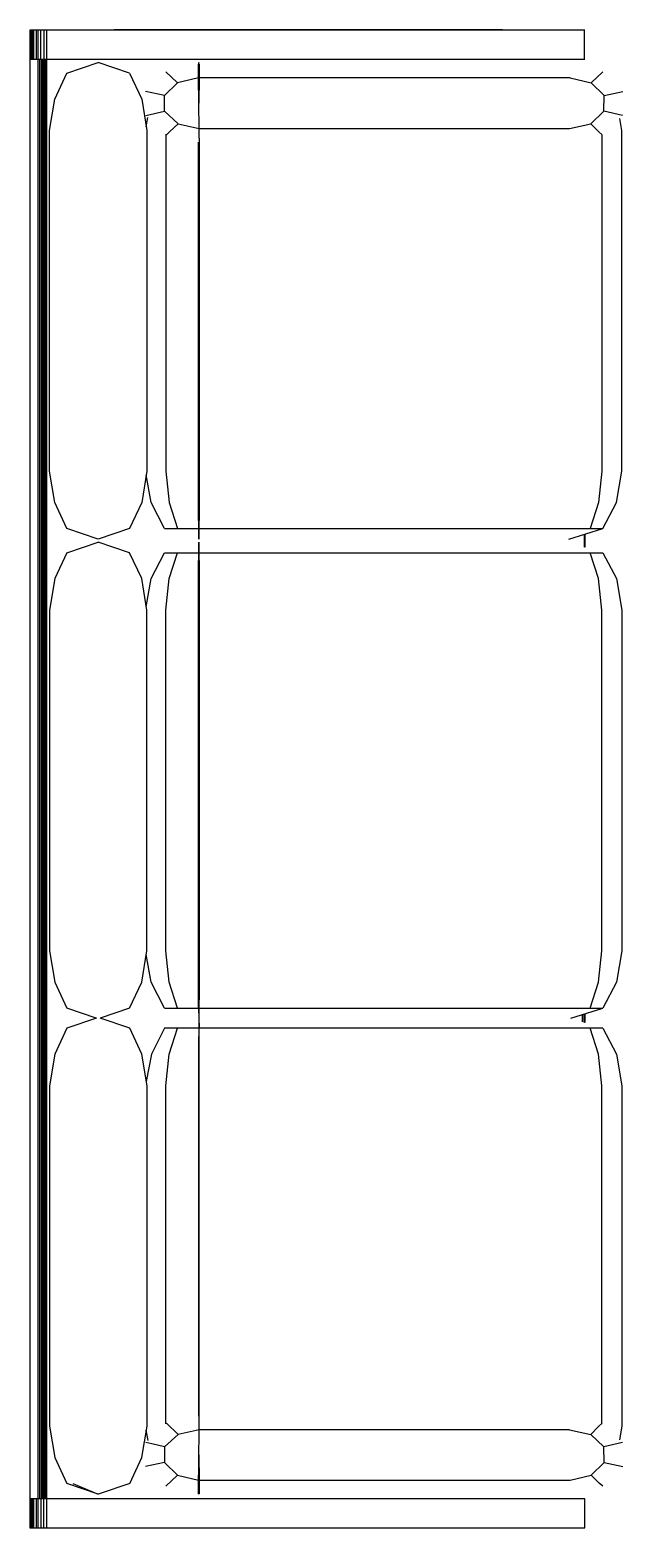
# Model space of a CAD drawing. Extents: x -0.85 to 0.06, y -1.15 to 1.15.
import ezdxf

# ---------------------------------------------------------------- set-up
doc = ezdxf.new("R2010")
doc.units = 0
doc.layers.get('0').update_dxf_attribs({"linetype": 'CONTINUOUS'})

msp = doc.modelspace()

# ---------------------------------------------------------------- linework, layer by layer
at = {"color": 0, "linetype": 'BYBLOCK'}
for p, q in [((-0.1256, 1.1493), (-0.7212, 1.1493)), ((-0.7212, 1.1493), (-0.7212, 1.1491)), ((-0.1256, 1.1491), (-0.1256, 1.1493)), ((0.0006, 1.1491), (-0.8503, 1.1491)), ((-0.8503, 1.1491), (-0.8503, -1.1491)), ((-0.85, 1.1491), (-0.85, 1.1045)), ((-0.8487, 1.1045), (-0.8487, 1.1491)), ((-0.8468, 1.1491), (-0.8468, 1.1045)), ((-0.8442, 1.1045), (-0.8442, 1.1491)), ((-0.841, 1.1491), (-0.841, 1.1045)), ((-0.8375, -1.1491), (-0.8375, 1.1491)), ((-0.8337, 1.1045), (-0.8337, 1.1491)), ((-0.8292, 1.1491), (-0.8292, 1.1045)), ((-0.8247, -1.1491), (-0.8247, 1.1491)), ((0, 1.1045), (0, 1.1491)), ((0, 1.1491), (0.0006, 1.1491)), ((-0.85, 1.1045), (-0.8503, 1.1045)), ((-0.8503, 1.1045), (0.0006, 1.1045)), ((-0.8353, -1.1045), (-0.8353, 1.1045)), ((-0.833, 1.1045), (-0.833, -1.1045)), ((-0.8311, -1.1045), (-0.8311, 1.1045)), ((-0.8295, 1.1045), (-0.8295, -1.1045)), ((-0.8279, -1.1045), (-0.8279, 1.1045)), ((-0.8266, 1.1045), (-0.8266, -1.1045)), ((-0.8257, 1.1045), (-0.8257, -1.1045)), ((-0.825, -1.1045), (-0.825, 1.1045)), ((0.0006, 1.1045), (0, 1.1045)), ((-0.8123, 1.0434), (-0.7937, 1.0829)), ((-0.7937, 1.0829), (-0.7455, 1.0995)), ((-0.6975, 1.0829), (-0.7455, 1.0995)), ((-0.6975, 1.0829), (-0.679, 1.0434)), ((-0.624, 1.0681), (-0.6422, 1.0853)), ((-0.592, 1.0906), (-0.592, 1.0971)), ((-0.592, 1.0971), (-0.5907, 1.0971)), ((-0.5917, 1.0757), (-0.592, 1.0906)), ((-0.592, 1.0906), (-0.5907, 1.0906)), ((-0.5914, 1.0995), (-0.5917, 1.0971)), ((-0.5914, 1.0971), (-0.5914, 1.0995)), ((-0.5907, 1.0906), (-0.5911, 1.0757)), ((-0.5907, 1.0971), (-0.5907, 1.0906)), ((0.0102, 1.0681), (0.0284, 1.0853)), ((-0.624, 1.0681), (-0.6438, 1.0486)), ((-0.5917, 1.0757), (-0.624, 1.0681)), ((-0.0221, 1.0757), (-0.5917, 1.0757)), ((-0.5914, 1.0369), (-0.5917, 1.0757)), ((-0.5911, 1.0757), (-0.5914, 1.0369)), ((-0.0221, 1.0757), (0.0102, 1.0681)), ((0.03, 1.0486), (0.0102, 1.0681)), ((-0.8203, 0.9949), (-0.8123, 1.0434)), ((-0.679, 1.0434), (-0.671, 0.9949)), ((-0.6438, 1.0486), (-0.6729, 1.0551)), ((-0.6438, 1.0247), (-0.6438, 1.0486)), ((-0.5911, 0.9983), (-0.5914, 1.0369)), ((0.0297, 1.0247), (0.03, 1.0486)), ((0.03, 1.0486), (0.0591, 1.0551)), ((-0.6726, 1.018), (-0.6438, 1.0247)), ((-0.6719, 1.0005), (-0.6694, 1.0148)), ((-0.6438, 1.0247), (-0.6233, 1.0055)), ((0.0096, 1.0055), (0.0297, 1.0247)), ((0.0585, 1.018), (0.0297, 1.0247)), ((0.0575, 0.9949), (0.054, 1.0136)), ((-0.8203, 0.4725), (-0.8203, 0.9949)), ((-0.671, 0.9949), (-0.671, 0.4725)), ((-0.6422, 0.9894), (-0.6422, 0.4725)), ((-0.6409, 0.9882), (-0.6358, 0.9935)), ((-0.6358, 0.9935), (-0.6233, 1.0055)), ((-0.6233, 1.0055), (-0.5911, 0.9983)), ((-0.5911, 0.9983), (-0.0227, 0.9983)), ((-0.5907, 0.9834), (-0.5911, 0.9983)), ((-0.0227, 0.9983), (0.0096, 1.0055)), ((0.0217, 0.9935), (0.0096, 1.0055)), ((0.0272, 0.9882), (0.0217, 0.9935)), ((0.0575, 0.4725), (0.0575, 0.9949)), ((-0.592, 0.4241), (-0.592, 0.9772)), ((-0.5907, 0.9834), (-0.5907, 0.4241)), ((0.0269, 0.988), (0.0269, 0.4725)), ((-0.8123, 0.4241), (-0.8203, 0.4725)), ((-0.671, 0.4725), (-0.679, 0.4241)), ((-0.6643, 0.4241), (-0.6719, 0.4668)), ((-0.6422, 0.4725), (-0.6368, 0.4241)), ((0.0269, 0.4725), (0.0214, 0.4241)), ((0.0489, 0.4241), (0.0575, 0.4725)), ((-0.7937, 0.3846), (-0.8123, 0.4241)), ((-0.679, 0.4241), (-0.6975, 0.3846)), ((-0.6438, 0.3846), (-0.6643, 0.4241)), ((-0.6368, 0.4241), (-0.624, 0.3846)), ((-0.5914, 0.368), (-0.592, 0.4241)), ((-0.5907, 0.4241), (-0.5914, 0.368)), ((0.0214, 0.4241), (0.0086, 0.3846)), ((0.0284, 0.3846), (0.0489, 0.4241)), ((-0.7455, 0.368), (-0.7937, 0.3846)), ((-0.6975, 0.3846), (-0.7455, 0.368)), ((-0.6438, 0.3846), (0.0284, 0.3846)), ((-0.024, 0.368), (0.0284, 0.3846)), ((0.0003, 0.3558), (0.0003, 0.3754)), ((0.0006, 0.3757), (0.0006, 0.3555)), ((-0.7937, 0.3469), (-0.8123, 0.3074)), ((-0.7937, 0.3469), (-0.7455, 0.3635)), ((-0.6975, 0.3469), (-0.7455, 0.3635)), ((-0.679, 0.3074), (-0.6975, 0.3469)), ((-0.6643, 0.3074), (-0.6438, 0.3469)), ((-0.6438, 0.3469), (0.0284, 0.3469)), ((-0.6368, 0.3074), (-0.624, 0.3469)), ((-0.592, 0.3074), (-0.5914, 0.3635)), ((-0.5914, 0.3635), (-0.5907, 0.3074)), ((0.0006, 0.3555), (0.0003, 0.3558)), ((0.0214, 0.3074), (0.0086, 0.3469)), ((0.0284, 0.3469), (0.0489, 0.3074)), ((-0.8123, 0.3074), (-0.8203, 0.2589)), ((-0.671, 0.2589), (-0.679, 0.3074)), ((-0.6719, 0.2644), (-0.6643, 0.3074)), ((-0.6422, 0.2589), (-0.6368, 0.3074)), ((-0.592, -0.3119), (-0.592, 0.3074)), ((-0.5907, 0.3074), (-0.5907, -0.3119)), ((0.0269, 0.2589), (0.0214, 0.3074)), ((0.0489, 0.3074), (0.0575, 0.2589)), ((-0.8203, 0.2589), (-0.8203, -0.2635)), ((-0.671, -0.2635), (-0.671, 0.2589)), ((-0.6422, -0.2635), (-0.6422, 0.2589)), ((0.0269, -0.2635), (0.0269, 0.2589)), ((0.0575, 0.2589), (0.0575, -0.2635)), ((-0.8203, -0.2635), (-0.8123, -0.3119)), ((-0.679, -0.3119), (-0.671, -0.2635)), ((-0.6643, -0.3119), (-0.6719, -0.2692)), ((-0.6368, -0.3119), (-0.6422, -0.2635)), ((0.0214, -0.3119), (0.0269, -0.2635)), ((0.0575, -0.2635), (0.0489, -0.3119)), ((-0.8123, -0.3119), (-0.7937, -0.3515)), ((-0.6975, -0.3515), (-0.679, -0.3119)), ((-0.6438, -0.3515), (-0.6643, -0.3119)), ((-0.624, -0.3515), (-0.6368, -0.3119)), ((-0.5917, -0.3515), (-0.592, -0.3119)), ((-0.5907, -0.3119), (-0.592, -0.422)), ((0.0086, -0.3515), (0.0214, -0.3119)), ((0.0489, -0.3119), (0.0284, -0.3515)), ((-0.7486, -0.3671), (-0.7937, -0.3515)), ((-0.7483, -0.3671), (-0.7937, -0.3824)), ((-0.6972, -0.3824), (-0.7429, -0.3671)), ((-0.6975, -0.3515), (-0.7426, -0.3671)), ((-0.6438, -0.3515), (0.0284, -0.3515)), ((-0.5917, -0.3515), (-0.5914, -0.368)), ((-0.5914, -0.3659), (-0.5911, -0.3824)), ((-0.0208, -0.3671), (0.0284, -0.3515)), ((-0.0029, -0.3726), (-0.0029, -0.3615)), ((-0.001, -0.3608), (-0.001, -0.3733)), ((0.0003, -0.3735), (0.0003, -0.3606)), ((0.0006, -0.3603), (0.0006, -0.3738)), ((-0.7937, -0.3824), (-0.8123, -0.422)), ((-0.679, -0.422), (-0.6972, -0.3824)), ((-0.6438, -0.3824), (-0.6639, -0.422)), ((0.0284, -0.3824), (-0.6438, -0.3824)), ((-0.6368, -0.422), (-0.624, -0.3824)), ((-0.5907, -0.422), (-0.5911, -0.3824)), ((0.0006, -0.3738), (0.0003, -0.3735)), ((0.0214, -0.422), (0.009, -0.3824)), ((0.0284, -0.3824), (0.0489, -0.422)), ((-0.8123, -0.422), (-0.8203, -0.4706)), ((-0.6706, -0.4706), (-0.679, -0.422)), ((-0.6639, -0.422), (-0.6719, -0.4644)), ((-0.6422, -0.4706), (-0.6368, -0.422)), ((-0.592, -0.422), (-0.592, -0.9777)), ((-0.5907, -0.9837), (-0.5907, -0.422)), ((0.0269, -0.4706), (0.0214, -0.422)), ((0.0489, -0.422), (0.0575, -0.4706)), ((-0.8203, -0.4706), (-0.8203, -0.9928)), ((-0.6706, -0.9928), (-0.6706, -0.4706)), ((-0.6422, -0.9897), (-0.6422, -0.4706)), ((0.0269, -0.9882), (0.0269, -0.4706)), ((0.0575, -0.4706), (0.0575, -0.9928)), ((-0.6233, -1.0057), (-0.6409, -0.9882)), ((-0.5911, -0.9985), (-0.5907, -0.9837)), ((0.0217, -0.9935), (0.0272, -0.9882)), ((-0.8203, -0.9928), (-0.8123, -1.0412)), ((-0.679, -1.0412), (-0.6706, -0.9928)), ((-0.6691, -1.0148), (-0.6719, -0.9993)), ((-0.6233, -1.0057), (-0.6438, -1.0249)), ((-0.5911, -0.9985), (-0.6233, -1.0057)), ((-0.592, -1.0906), (-0.5911, -0.9985)), ((-0.0227, -0.9985), (-0.5911, -0.9985)), ((-0.0227, -0.9985), (0.0096, -1.0057)), ((0.0096, -1.0057), (0.0217, -0.9935)), ((0.0297, -1.0249), (0.0096, -1.0057)), ((0.0575, -0.9928), (0.0537, -1.0139)), ((-0.6636, -1.0201), (-0.6726, -1.0182)), ((-0.6438, -1.0249), (-0.6636, -1.0201)), ((-0.6438, -1.0249), (-0.6438, -1.0489)), ((0.0585, -1.0182), (0.0297, -1.0249)), ((0.03, -1.0489), (0.0297, -1.0249)), ((-0.8123, -1.0412), (-0.7937, -1.0808)), ((-0.6972, -1.0808), (-0.679, -1.0412)), ((-0.6438, -1.0489), (-0.6729, -1.0551)), ((-0.6438, -1.0489), (-0.624, -1.0683)), ((-0.5914, -1.0371), (-0.5911, -1.0757)), ((0.0102, -1.0683), (0.03, -1.0489)), ((0.03, -1.0489), (0.0591, -1.0551)), ((-0.624, -1.0683), (-0.6422, -1.0853)), ((-0.624, -1.0683), (-0.5917, -1.0757)), ((-0.5917, -1.0757), (-0.0221, -1.0757)), ((-0.5911, -1.0757), (-0.5907, -1.0906)), ((-0.0221, -1.0757), (0.0102, -1.0683)), ((0.0227, -1.0803), (0.0102, -1.0683)), ((0.0284, -1.0853), (0.0227, -1.0803)), ((-0.7455, -1.0973), (-0.7937, -1.0808)), ((-0.7848, -1.0808), (-0.7455, -1.0973)), ((-0.6972, -1.0808), (-0.7455, -1.0973)), ((-0.592, -1.0971), (-0.592, -1.0906)), ((-0.592, -1.0906), (-0.5907, -1.0906)), ((-0.5907, -1.0971), (-0.592, -1.0971)), ((-0.5917, -1.0971), (-0.5914, -1.0973)), ((-0.5914, -1.0973), (-0.5914, -1.0971)), ((-0.5907, -1.0906), (-0.5907, -1.0971)), ((0.0006, -1.1045), (-0.8503, -1.1045)), ((-0.85, -1.1045), (-0.85, -1.1491)), ((-0.8487, -1.1491), (-0.8487, -1.1045)), ((-0.8468, -1.1045), (-0.8468, -1.1491)), ((-0.8442, -1.1491), (-0.8442, -1.1045)), ((-0.841, -1.1045), (-0.841, -1.1491)), ((-0.8337, -1.1045), (-0.8337, -1.1491)), ((-0.8292, -1.1491), (-0.8292, -1.1045)), ((-0.8257, -1.1045), (-0.825, -1.1045)), ((0.0003, -1.1045), (0, -1.1045)), ((0, -1.1045), (0, -1.1491)), ((-0.85, -1.1491), (-0.8503, -1.1491)), ((-0.8503, -1.1491), (0.0006, -1.1491)), ((-0.7212, -1.1493), (-0.7212, -1.1491)), ((-0.1256, -1.1493), (-0.7212, -1.1493)), ((-0.1256, -1.1491), (-0.1256, -1.1493))]:
    msp.add_line(p, q, dxfattribs=at)

doc.saveas('drawing.dxf')
